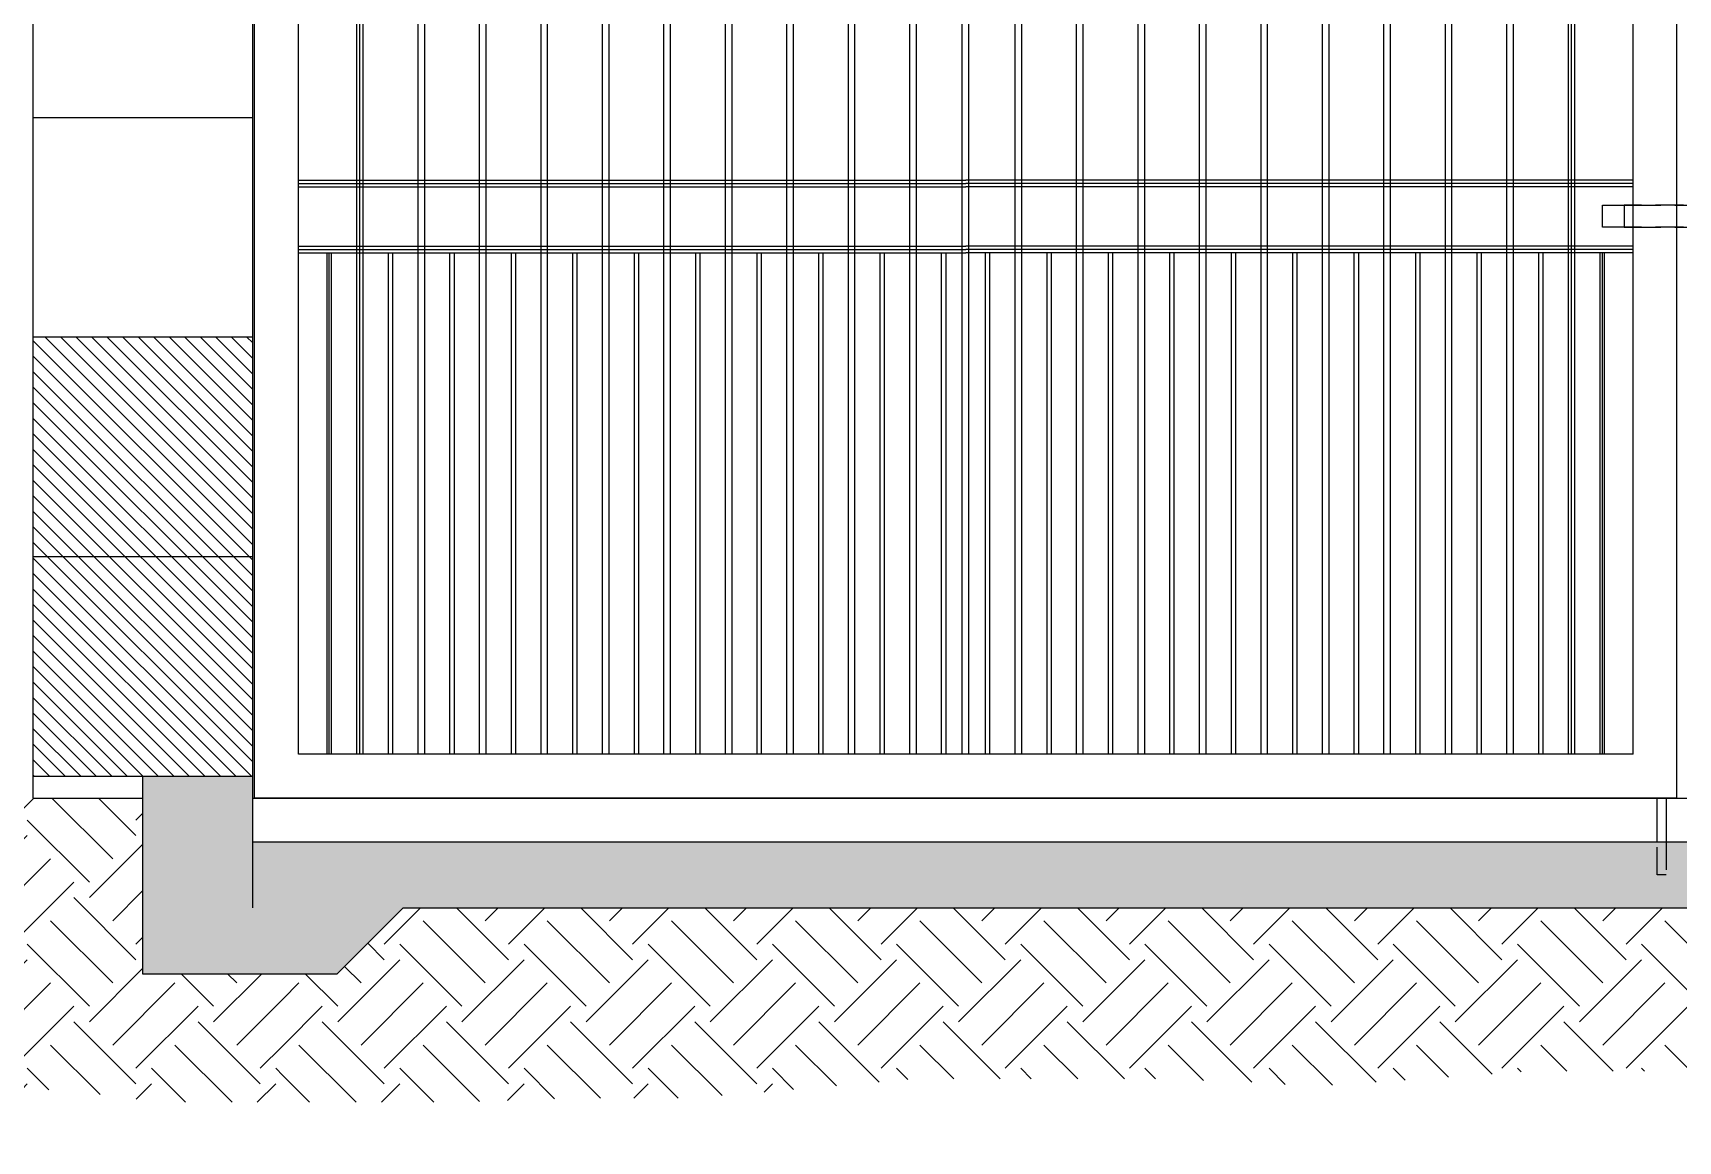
# Model space of a CAD drawing. Extents: x -24232 to 27340, y -23039 to 23489.
# Drawn here: x -13637 to -9890, y -23021 to -20496 of the extents above; entities that cross this region are included whole.
import ezdxf

# ---------------------------------------------------------------- set-up
doc = ezdxf.new("R2010")
doc.units = 0
doc.header["$LTSCALE"] = 10
doc.linetypes.add('HIDDEN', pattern=[9.525, 6.35, -3.175])
for name, color, linetype in [('0-HATCH', 8, 'CONTINUOUS'), ('1', 1, 'CONTINUOUS'), ('11', 11, 'CONTINUOUS'), ('2', 2, 'CONTINUOUS'), ('3', 3, 'CONTINUOUS'), ('4', 4, 'CONTINUOUS')]:
    doc.layers.add(name, color=color, linetype=linetype)
pattern_1 = [(45, (5830.53, -1359.33), (3e-14, 282.8427), [200, -200]), (45, (5777.5, -1306.3), (3e-14, 282.8427), [200, -200]), (45, (5724.46, -1253.27), (3e-14, 282.8427), [200, -200]), (135, (5724.46, -1217.91), (-282.8427, 3e-14), [200, -200]), (135, (5777.5, -1164.88), (-282.8427, 3e-14), [200, -200]), (135, (5830.53, -1111.85), (-282.8427, 3e-14), [200, -200])]

msp = doc.modelspace()

# ---------------------------------------------------------------- hatches: boundary and pattern name
at = {"layer": '0-HATCH'}
h = msp.add_hatch(dxfattribs=at)
h.set_pattern_fill('ANSI31', color=11, scale=200, style=0)
h.set_pattern_definition([(135, (-13605.299, -1359.333), (17.67767, 17.67767), [])])
h.paths.add_polyline_path([(-13137.4, -19189.6), (-13637.4, -19189.6), (-13637.4, -18689.6), (-13137.4, -18689.6)])
h.paths.add_polyline_path([(-14637.4, -19189.6), (-14637.4, -18689.6), (-14137.4, -18689.6), (-14137.4, -19189.6)])
h.paths.add_polyline_path([(-13137.4, -22189.6), (-13637.4, -22189.6), (-13637.4, -21189.6), (-13137.4, -21189.6)])
h.paths.add_polyline_path([(-14137.4, -22189.6), (-14637.4, -22189.6), (-14637.4, -21189.6), (-14137.4, -21189.6)])
h.paths.add_polyline_path([(-16137.4, -22189.6), (-16637.4, -22189.6), (-16637.4, -21189.6), (-16137.4, -21189.6)])
h = msp.add_hatch(dxfattribs=at)
h.set_pattern_fill('EARTH', color=256, scale=800, angle=45, style=0)
h.set_pattern_definition(pattern_1)
h.paths.add_polyline_path([(-13068.2, -22639.6), (-13387.4, -22639.6), (-13387.4, -22239.6), (-13637.4, -22239.6), (-14387.4, -22239.6), (-14387.4, -22639.6), (-14830.8, -22639.6), (-14980.8, -22489.6), (-15794, -22489.6), (-15944, -22639.6), (-16019.6, -22639.6), (-16019.6, -22879.4), (-15938.9, -22879.4), (-15761.7, -22870.5), (-15584.5, -22852.8), (-14999.6, -22835.1), (-14840.1, -22835.1), (-14724.9, -22826.2), (-14485.6, -22835.1), (-13785.5, -22897.1), (-13555.1, -22905.9), (-13351.3, -22932.5), (-13068.2, -22932.5)])
h.paths.add_polyline_path([(-16019.6, -22639.6), (-16387.4, -22639.6), (-16387.4, -22239.6), (-16637.4, -22239.6), (-16689.1, -22239.6), (-16724, -22239.6), (-16772.3, -22240.8), (-16885.1, -22243.5), (-16911.9, -22246.1), (-16981.6, -22255.6, 0.004794), (-16982.6, -22264.6, 0.012207), (-16983.7, -22255.7), (-17000.5, -22256.9), (-17094.4, -22256.9), (-17131, -22256.9, 0.002551), (-17131.3, -22259, -0.000139), (-17131.2, -22256.9), (-17183, -22256.9), (-17266.2, -22262.2), (-17448.7, -22262.2), (-17655.9, -22259), (-17727.9, -22256.9), (-17781.6, -22251.5), (-17802.9, -22251.5, 0.018007), (-17804.5, -22264.6, 0.006955), (-17806.1, -22251.5), (-17827.2, -22251.5), (-17891.6, -22249.4, -0.018631), (-17889.3, -22265.7, -0.022253), (-17892.7, -22249.4), (-17990.9, -22246.1), (-18146.6, -22243.5), (-18184, -22233), (-18356, -22243.5), (-18471.4, -22243.5), (-18640.5, -22243.5), (-18726.4, -22246.1), (-18857.3, -22238.6), (-18927.7, -22243.5), (-18994.8, -22243.5), (-19032.4, -22251.5), (-19104.8, -22262.2), (-18393.6, -22533.9), (-18180.9, -22666.8), (-18092.3, -22693.4), (-17959.4, -22790.8), (-17853.1, -22835.1), (-17507.5, -22888.2), (-17436.6, -22888.2), (-17303.6, -22897.1), (-17011.2, -22897.1), (-16825.1, -22897.1), (-16444, -22852.8), (-16151.6, -22879.4), (-16071.9, -22879.4), (-16019.6, -22879.4)])
h = msp.add_hatch(dxfattribs=at)
h.set_pattern_fill('EARTH', color=256, scale=800, angle=45, style=0)
h.set_pattern_definition(pattern_1)
h.paths.add_polyline_path([(-8055.9, -22489.6), (-12794, -22489.6), (-12944, -22639.6), (-13068.2, -22639.6), (-13068.2, -22932.5), (-12784.2, -22932.5), (-12677.8, -22932.5), (-12420.8, -22923.6), (-12137.3, -22923.6), (-11627.7, -22879.4), (-11512.5, -22879.4), (-11344.1, -22879.4), (-11069.4, -22879.4), (-10830.2, -22888.2), (-10723.8, -22897.1), (-10218.7, -22861.6), (-9926.3, -22861.6), (-9828.8, -22861.6), (-9297.1, -22870.5), (-9049, -22897.1), (-8800.8, -22923.6), (-8428.6, -22941.4), (-8233.7, -22950.2), (-8055.9, -22944.4)])
h.paths.add_polyline_path([(-3857.7, -22339.6), (-6377.4, -22339.6), (-6377.4, -22639.6), (-6830.8, -22639.6), (-6980.8, -22489.6), (-8055.9, -22489.6), (-8055.9, -22944.4), (-7418.4, -22923.6), (-7143.7, -22967.9), (-7019.6, -23003.4), (-6594.3, -23021.1), (-6452.5, -23003.4), (-5938.5, -22897.1), (-5814.4, -22897.1), (-5592.9, -22888.2), (-5397.9, -22879.4), (-5123.2, -22852.8), (-4733.3, -22888.2), (-4256.6, -22861.6), (-4079.3, -22905.9), (-3946.4, -22959.1), (-3857.7, -22964.8)])
at = {"layer": '2'}
h = msp.add_hatch(dxfattribs=at)
h.set_pattern_fill('AR-CONC', color=256, scale=20, angle=45, style=0)
h.set_pattern_definition([(95, (5830.53, -1359.33), (110.3104, 92.5614), [15, -165]), (40, (5830.53, -1359.33), (-125.9984, 86.7536), [12, -132]), (145.4514, (5839.72, -1351.62), (-15.6879, 179.31506), [12.74804, -140.2284]), (91.1842, (5802.24, -1331.05), (174.3386, 127.5228), [22.5, -247.5]), (141.6356, (5816.77, -1320.42), (-5.5798, 269.9423), [19.122, -210.3426]), (36.1842, (5802.24, -1331.05), (-5.58, 269.9423), [18, -198]), (66, (5823.45, -1323.98), (141.3543, 27.4765), [15, -165]), (11, (5823.45, -1323.98), (-68.1417, 136.9617), [12, -132]), (116.4514, (5835.23, -1321.69), (73.2127, 164.4381), [12.74804, -140.2284]), (82.5, (5830.526, -1359.333), (-45.35864, 48.79796), [0, -130.4, 0, -134, 0, -132.5]), (52.5, (5830.526, -1359.33), (-18.57459, 92.98189), [0, -76.4, 0, -127.4, 0, -50.5]), (12.5, (5798.99, -1390.87), (78.68363, 72.30415), [0, -50, 0, -156, 0, -207]), (2.5, (5784.85, -1405.01), (68.318, 96.63196), [0, -65, 0, -103.6, 0, -147])])
h.paths.add_polyline_path([(-12944, -22639.6), (-12794, -22489.6), (-6980.8, -22489.6), (-6830.8, -22639.6), (-6377.4, -22639.6), (-6377.4, -22189.6), (-6637.4, -22189.6), (-6637.4, -22205), (-6637.4, -22339.6), (-13137.4, -22339.6), (-13137.4, -22189.6), (-13387.4, -22189.6), (-13387.4, -22639.6)])

# ---------------------------------------------------------------- linework, layer by layer
at = {"layer": '1'}
for p, q in [((-12892.4, -22139.6), (-12892.4, -19289.6)), ((-10132.4, -22139.6), (-10132.4, -19289.6)), ((-13137.4, -20689.6), (-13637.4, -20689.6)), ((-13032.4, -20839.6), (-11512.4, -20839.6)), ((-9992.4, -20839.6), (-11512.4, -20839.6)), ((-13032.4, -20989.6), (-11512.4, -20989.6)), ((-12962.4, -22139.6), (-12962.4, -20997.1)), ((-9992.4, -20989.6), (-11512.4, -20989.6)), ((-10062.4, -22139.6), (-10062.4, -20997.1)), ((-13137.4, -21189.6), (-13637.4, -21189.6)), ((-13137.4, -21689.6), (-13637.4, -21689.6)), ((-13637.4, -22189.6), (-13137.4, -22189.6)), ((-13637.4, -22239.6), (-13387.4, -22239.6))]:
    msp.add_line(p, q, dxfattribs=at)
for points in [[(-9992.4, -20938.9), (-10062.4, -20938.9), (-10062.4, -20888.9), (-9992.4, -20888.9)], [(-9992.4, -20888.9), (-10012.4, -20888.9), (-10012.4, -20938.9), (-9992.4, -20938.9)], [(-9937.4, -22339.6), (-9937.4, -22239.6), (-9917.4, -22239.6), (-9917.4, -22339.6)]]:
    msp.add_lwpolyline(points, dxfattribs=at)
at = {"layer": '1', "linetype": 'HIDDEN'}
for points in [[(-9992.4, -20888.9), (-9782.4, -20888.9)], [(-9782.4, -20888.9), (-9992.4, -20888.9)], [(-9782.4, -20938.9), (-9992.4, -20938.9)], [(-9992.4, -20938.9), (-9782.4, -20938.9)], [(-9917.4, -22339.6), (-9917.4, -22414.6), (-9937.4, -22414.6), (-9937.4, -22339.6)]]:
    msp.add_lwpolyline(points, dxfattribs=at)
at = {"layer": '11'}
for p, q in [((-12899.9, -22139.6), (-12899.9, -19289.6)), ((-12884.9, -22139.6), (-12884.9, -19289.6)), ((-12759.9, -22139.6), (-12759.9, -19289.6)), ((-12744.9, -22139.6), (-12744.9, -19289.6)), ((-12619.9, -22139.6), (-12619.9, -19289.6)), ((-12604.9, -22139.6), (-12604.9, -19289.6)), ((-12479.9, -22139.6), (-12479.9, -19289.6)), ((-12464.9, -22139.6), (-12464.9, -19289.6)), ((-12339.9, -22139.6), (-12339.9, -19289.6)), ((-12324.9, -22139.6), (-12324.9, -19289.6)), ((-12199.9, -22139.6), (-12199.9, -19289.6)), ((-12184.9, -22139.6), (-12184.9, -19289.6)), ((-12059.9, -22139.6), (-12059.9, -19289.6)), ((-12044.9, -22139.6), (-12044.9, -19289.6)), ((-11919.9, -22139.6), (-11919.9, -19289.6)), ((-11904.9, -22139.6), (-11904.9, -19289.6)), ((-11779.9, -22139.6), (-11779.9, -19289.6)), ((-11764.9, -22139.6), (-11764.9, -19289.6)), ((-11639.9, -22139.6), (-11639.9, -19289.6)), ((-11624.9, -22139.6), (-11624.9, -19289.6)), ((-11520.8, -22139.6), (-11520.8, -19289.6)), ((-11505.8, -22139.6), (-11505.8, -19289.6)), ((-11399.9, -22139.6), (-11399.9, -19289.6)), ((-11384.9, -22139.6), (-11384.9, -19289.6)), ((-11259.9, -22139.6), (-11259.9, -19289.6)), ((-11244.9, -22139.6), (-11244.9, -19289.6)), ((-11119.9, -22139.6), (-11119.9, -19289.6)), ((-11104.9, -22139.6), (-11104.9, -19289.6)), ((-10979.9, -22139.6), (-10979.9, -19289.6)), ((-10964.9, -22139.6), (-10964.9, -19289.6)), ((-10839.9, -22139.6), (-10839.9, -19289.6)), ((-10824.9, -22139.6), (-10824.9, -19289.6)), ((-10699.9, -22139.6), (-10699.9, -19289.6)), ((-10684.9, -22139.6), (-10684.9, -19289.6)), ((-10559.9, -22139.6), (-10559.9, -19289.6)), ((-10544.9, -22139.6), (-10544.9, -19289.6)), ((-10419.9, -22139.6), (-10419.9, -19289.6)), ((-10404.9, -22139.6), (-10404.9, -19289.6)), ((-10279.9, -22139.6), (-10279.9, -19289.6)), ((-10264.9, -22139.6), (-10264.9, -19289.6)), ((-10139.9, -22139.6), (-10139.9, -19289.6)), ((-10124.9, -22139.6), (-10124.9, -19289.6)), ((-13032.4, -20832.1), (-11512.4, -20832.1)), ((-9992.4, -20832.1), (-11512.4, -20832.1)), ((-13032.4, -20847.1), (-11512.4, -20847.1)), ((-9992.4, -20847.1), (-11512.4, -20847.1)), ((-13032.4, -20982.1), (-11512.4, -20982.1)), ((-9992.4, -20982.1), (-11512.4, -20982.1)), ((-13032.4, -20997.1), (-11512.4, -20997.1)), ((-12967.4, -22139.6), (-12967.4, -20997.1)), ((-12957.4, -22139.6), (-12957.4, -20997.1)), ((-12827.4, -22139.6), (-12827.4, -20997.1)), ((-12817.4, -22139.6), (-12817.4, -20997.1)), ((-12687.4, -22139.6), (-12687.4, -20997.1)), ((-12677.4, -22139.6), (-12677.4, -20997.1)), ((-12547.4, -22139.6), (-12547.4, -20997.1)), ((-12537.4, -22139.6), (-12537.4, -20997.1)), ((-12407.4, -22139.6), (-12407.4, -20997.1)), ((-12397.4, -22139.6), (-12397.4, -20997.1)), ((-12267.4, -22139.6), (-12267.4, -20997.1)), ((-12257.4, -22139.6), (-12257.4, -20997.1)), ((-12127.4, -22139.6), (-12127.4, -20997.1)), ((-12117.4, -22139.6), (-12117.4, -20997.1)), ((-11987.4, -22139.6), (-11987.4, -20997.1)), ((-11977.4, -22139.6), (-11977.4, -20997.1)), ((-11847.4, -22139.6), (-11847.4, -20997.1)), ((-11837.4, -22139.6), (-11837.4, -20997.1)), ((-11707.4, -22139.6), (-11707.4, -20997.1)), ((-11697.4, -22139.6), (-11697.4, -20997.1)), ((-11567.4, -22139.6), (-11567.4, -20997.1)), ((-11557.4, -22139.6), (-11557.4, -20997.1)), ((-9992.4, -20997.1), (-11512.4, -20997.1)), ((-11467.4, -22139.6), (-11467.4, -20997.1)), ((-11457.4, -22139.6), (-11457.4, -20997.1)), ((-11327.4, -22139.6), (-11327.4, -20997.1)), ((-11317.4, -22139.6), (-11317.4, -20997.1)), ((-11187.4, -22139.6), (-11187.4, -20997.1)), ((-11177.4, -22139.6), (-11177.4, -20997.1)), ((-11047.4, -22139.6), (-11047.4, -20997.1)), ((-11037.4, -22139.6), (-11037.4, -20997.1)), ((-10907.4, -22139.6), (-10907.4, -20997.1)), ((-10897.4, -22139.6), (-10897.4, -20997.1)), ((-10767.4, -22139.6), (-10767.4, -20997.1)), ((-10757.4, -22139.6), (-10757.4, -20997.1)), ((-10627.4, -22139.6), (-10627.4, -20997.1)), ((-10617.4, -22139.6), (-10617.4, -20997.1)), ((-10487.4, -22139.6), (-10487.4, -20997.1)), ((-10477.4, -22139.6), (-10477.4, -20997.1)), ((-10347.4, -22139.6), (-10347.4, -20997.1)), ((-10337.4, -22139.6), (-10337.4, -20997.1)), ((-10207.4, -22139.6), (-10207.4, -20997.1)), ((-10197.4, -22139.6), (-10197.4, -20997.1)), ((-10067.4, -22139.6), (-10067.4, -20997.1)), ((-10057.4, -22139.6), (-10057.4, -20997.1))]:
    msp.add_line(p, q, dxfattribs=at)
at = {"layer": '3', "color": 5}
for p, q in [((-13637.4, -18689.6), (-13637.4, -22239.6)), ((-13137.4, -18689.6), (-13137.4, -22389.6))]:
    msp.add_line(p, q, dxfattribs=at)
at = {"layer": '3'}
for p, q in [((-13132.4, -22239.6), (-13132.4, -19189.6)), ((-9892.4, -22239.6), (-9892.4, -19189.6)), ((-9892.4, -22239.6), (-9892.4, -19189.6)), ((-13032.4, -22139.6), (-13032.4, -19289.6)), ((-9992.4, -22139.6), (-9992.4, -19289.6)), ((-9992.4, -22139.6), (-9992.4, -19289.6)), ((-9992.4, -22139.6), (-13032.4, -22139.6)), ((-9892.4, -22239.6), (-13132.4, -22239.6))]:
    msp.add_line(p, q, dxfattribs=at)
at = {"layer": '4'}
for p, q in [((-13387.4, -22189.6), (-13387.4, -22639.6)), ((-13137.4, -22239.6), (-6637.4, -22239.6)), ((-13137.4, -22339.6), (-6637.4, -22339.6)), ((-13137.4, -22339.6), (-13137.4, -22489.6)), ((-12944, -22639.6), (-12794, -22489.6)), ((-12794, -22489.6), (-6980.8, -22489.6)), ((-13387.4, -22639.6), (-12944, -22639.6))]:
    msp.add_line(p, q, dxfattribs=at)

doc.saveas('drawing.dxf')
